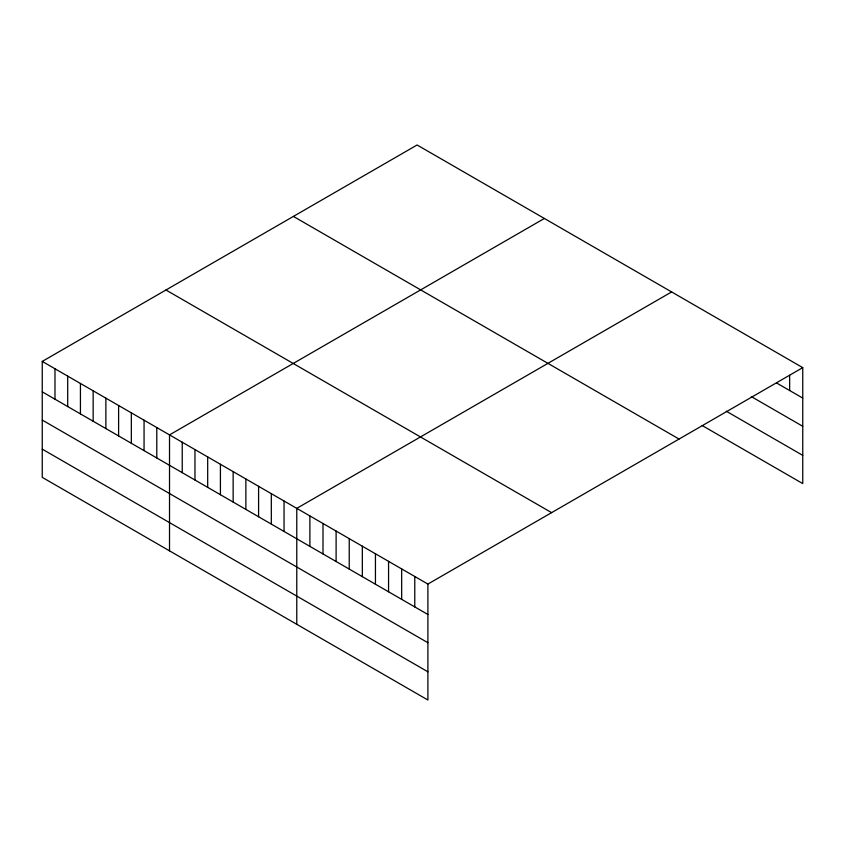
<?xml version="1.0" encoding="UTF-8"?>
<svg xmlns="http://www.w3.org/2000/svg" width="845" height="845" viewBox="0 0 845 845"><rect width="100%" height="100%" fill="white"/><g stroke="black" fill="none" stroke-linecap="round" stroke-linejoin="round"><path stroke-width="1.27" d="M42.25 361.417L427.897 584.064L427.897 700.009L42.25 477.362L42.25 361.417L417.103 144.991L802.75 367.638L802.75 483.583L702.227 425.553M544.37 218.464L169.518 434.89L169.518 550.834M671.627 291.937L296.775 508.363L296.775 624.307M427.897 584.064L802.75 367.638M776.523 382.943L802.75 398.079M751.395 396.643L802.75 426.292M726.267 411.209L802.75 455.37M293.405 216.415L679.053 439.062M165.947 289.993L551.595 512.64M42.25 391.848L427.897 614.495M42.25 420.071L427.897 642.718M42.25 449.139L427.897 671.796M789.642 375.286L789.642 390.506M414.779 576.491L414.779 606.932M401.671 568.917L401.671 599.359M388.563 561.355L388.563 591.785M375.444 553.781L375.444 584.222M362.336 546.208L362.336 576.649M349.228 538.645L349.228 569.076M336.109 531.072L336.109 561.513M323.001 523.499L323.001 553.94M309.883 515.936L309.883 546.366M284.047 501.011L284.047 531.452M271.319 493.67L271.319 524.101M258.591 486.319L258.591 516.76M245.874 478.967L245.874 509.408M233.146 471.626L233.146 502.057M220.418 464.275L220.418 494.716M207.69 456.934L207.69 487.364M194.963 449.582L194.963 480.023M182.235 442.231L182.235 472.672M156.79 427.538L156.79 457.979M144.062 420.187L144.062 450.628M131.334 412.846L131.334 443.287M118.606 405.494L118.606 435.935M105.878 398.153L105.878 428.584M93.151 390.802L93.151 421.243M80.433 383.45L80.433 413.892M67.706 376.109L67.706 406.54M54.978 368.758L54.978 399.199"/></g></svg>
